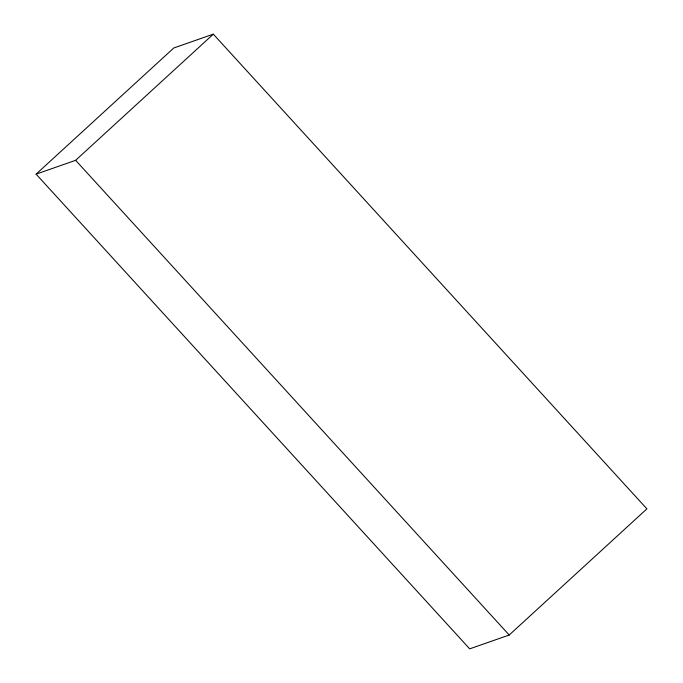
<?xml version="1.0" encoding="UTF-8"?>
<svg xmlns="http://www.w3.org/2000/svg" width="683" height="683" viewBox="0 0 683 683"><rect width="100%" height="100%" fill="white"/><g stroke="black" fill="none" stroke-linecap="round" stroke-linejoin="round"><path stroke-width="1.02" d="M36.097 174.148L173.789 47.981L213.309 34.15L646.903 508.852L509.211 635.019L469.691 648.85L36.097 174.148L75.625 160.317L213.309 34.15M75.625 160.317L509.211 635.019"/></g></svg>
